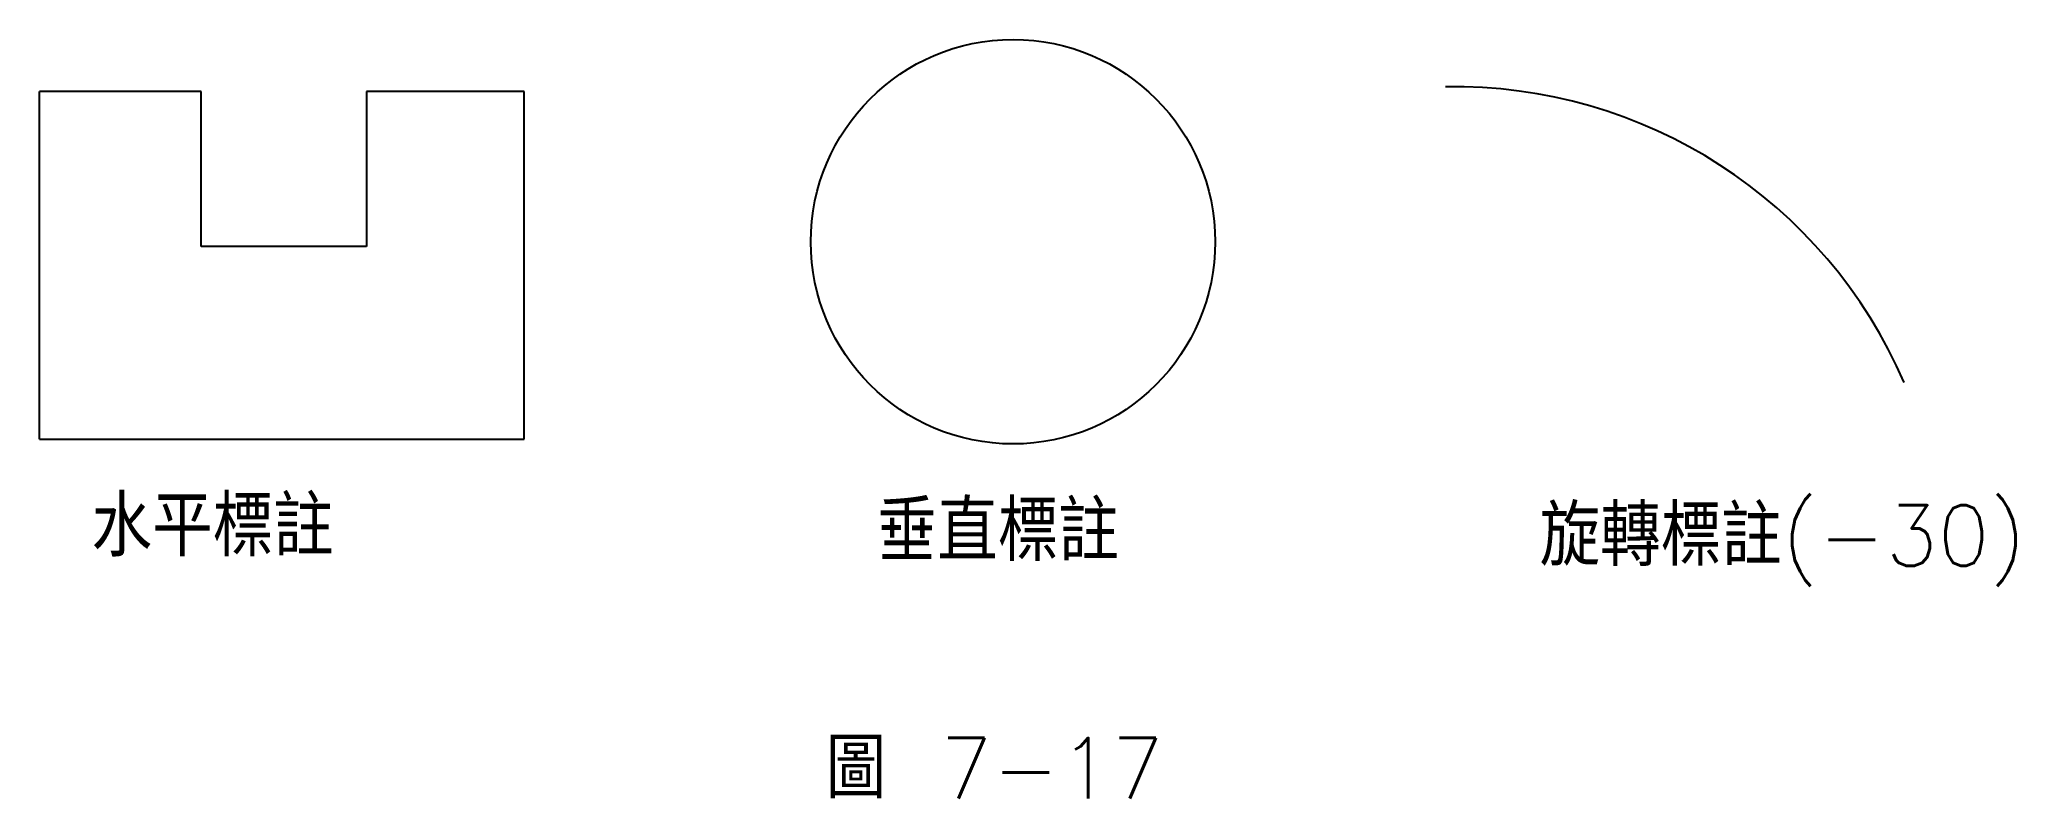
# Model space of a CAD drawing. Extents: x 175.6 to 273.5, y 189.7 to 227.3.
import ezdxf

# ---------------------------------------------------------------- set-up
doc = ezdxf.new("R2010")
doc.units = 0
doc.layers.add('文字', color=6, linetype='CONTINUOUS')
doc.layers.add('輪廓線', color=7, linetype='CONTINUOUS')
doc.styles.add('CNS1', font='txt.shx', dxfattribs={"height": 3, "bigfont": 'chineset.shx'})

msp = doc.modelspace()

# ---------------------------------------------------------------- linework, layer by layer
at = {"layer": '輪廓線'}
for p, q in [((183.589, 224.723), (175.589, 224.723)), ((175.589, 207.509), (175.589, 224.723)), ((183.589, 217.046), (183.589, 224.723)), ((199.589, 224.723), (191.788, 224.723)), ((191.788, 224.723), (191.788, 217.046)), ((199.589, 207.509), (199.589, 224.723)), ((191.788, 217.046), (183.589, 217.046)), ((175.589, 207.509), (199.589, 207.509))]:
    msp.add_line(p, q, dxfattribs=at)
msp.add_circle((223.809, 217.279), 10.014, dxfattribs=at)
msp.add_arc((245.653, 200.654), 24.301, 23.3984, 90.98414, dxfattribs=at)

# ---------------------------------------------------------------- texts
at = {"layer": '文字', "style": 'CNS1'}
for s, p in [('水平標註', (178.164, 201.693)), ('垂直標註', (217.056, 201.46)), ('旋轉標註(-30)', (249.893, 201.228))]:
    msp.add_text(s, height=3, dxfattribs=at).set_placement(p)
at = {"layer": '輪廓線', "style": 'CNS1'}
msp.add_text('圖 7-17', height=3, dxfattribs=at).set_placement((214.532, 189.709))

doc.saveas('drawing.dxf')
